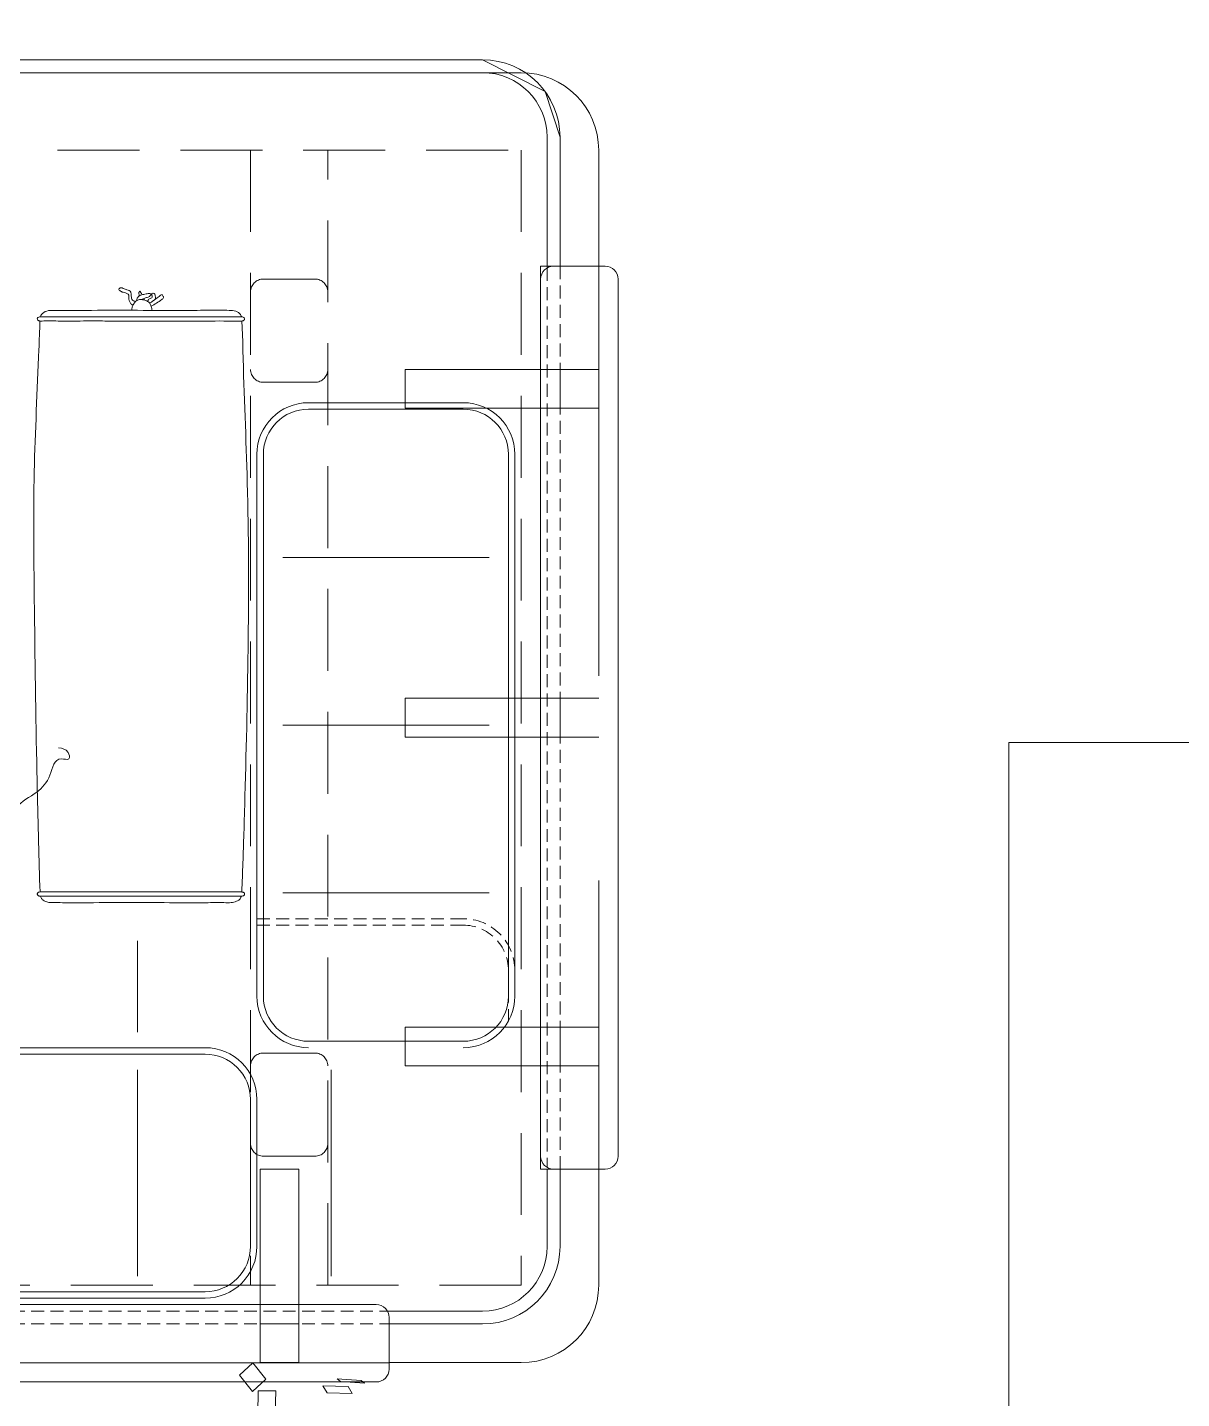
# Model space of a CAD drawing. Header units: centimetres. Extents: x 5488 to 20269, y -31398 to -19684.
# Drawn here: x 6362.8 to 6452.3, y -23982 to -23875.7 of the extents above; entities that cross this region are included whole.
import ezdxf

# ---------------------------------------------------------------- set-up
doc = ezdxf.new("R2010")
doc.units = ezdxf.units.CM
for name, pattern in [('DASHED2', [9.524999999999999, 6.35, -3.175]), ('DASHEDX2', [1.5, 1, -0.5]), ('HIDDEN', [9.524999999999999, 6.35, -3.175])]:
    doc.linetypes.add(name, pattern=pattern)
for name, color, linetype, lineweight in [('xxx_Auto_FFE_UPHOLSTERY', 67, 'Continuous', 20), ('xxx_Auto_FFE_WOOD', 36, 'Continuous', 0), ('xxx_Auto_Kaplama_Ahşap Tarama', 16, 'Continuous', 5), ('xxx_Auto_Merdiven_Merdiven', 163, 'Continuous', 15), ('xxx_Auto_Tefris_Tefris', 32, 'Continuous', 15)]:
    doc.layers.add(name, color=color, linetype=linetype, lineweight=lineweight)
doc.layers.add('xxx_Auto_LANDSCAPE', color=7, linetype='Continuous', lineweight=0, true_color=0x496639)

# ---------------------------------------------------------------- blocks, each defined once
blk = doc.blocks.new('A$C5c4a7a0b')
for p, q in [((-129.2500293273915, -9), (-129.2500293273915, -15)), ((-129.2500293273915, -15), (-127.7500293273906, -15)), ((-127.7500293273906, -15), (-127.7500293273924, -85)), ((-127.7500293273924, -85), (-129.2500293273915, -85)), ((-129.2500293273915, -85), (-129.2500293273915, -95)), ((-129.2500293273915, -95), (-128.0977091848081, -98.53553390593152)), ((-128.0977091848081, -98.53553390593152), (-123.2500293273924, -101)), ((-123.2500293273924, -101), (116.2500293273924, -101))]:
    blk.add_line(p, q)
at = {"layer": 'xxx_Auto_FFE_UPHOLSTERY', "linetype": 'DASHEDX2'}
blk.add_line((118.7499999999936, -4), (-115.8660547311756, -4), dxfattribs=at)
at = {"layer": 'xxx_Auto_FFE_UPHOLSTERY'}
for points in [[(-116.0000293273915, -3), (-123.2500293273915, -3, 0.4142135623730951), (-129.2500293273915, -9), (-129.2500293273915, -15)], [(-115.8660547311756, -4), (-123.2500293273915, -4, 0.4142135623730951), (-128.2500293273915, -9), (-128.2500293273915, -15)], [(114.7500293273915, -24.41421356237333), (-101.7500293273824, -24.4142135623697, -0.4142135623729902), (-105.7500293273824, -20.41421356237333), (-105.7500293273897, -9, -0.4142135623732038), (-101.7500293273897, -5), (114.7499999999955, -5), (118.7499999999955, -9)], [(-109.7500293273915, -24.4142135623697, -0.414213562373095), (-105.7500293273915, -28.4142135623697), (-105.7500293273915, -70.4142135623697, -0.414213562373095), (-109.7500293273915, -74.4142135623697), (-121.7500293273915, -74.4142135623697, -0.414213562373095), (-125.7500293273915, -70.4142135623697), (-125.7500293273915, -28.4142135623697, -0.414213562373095), (-121.7500293273915, -24.4142135623697)], [(-129.2500293273915, -85), (-129.2500293273915, -95, 0.414213562373095), (-123.2500293273915, -101), (116.2500293273924, -101)], [(-128.2500293273915, -84.86602540378226), (-128.2500293273915, -95, 0.4142135623730951), (-123.2500293273915, -100), (116.2500293273924, -100), (120.6937358633568, -97.74090608043844)]]:
    blk.add_lwpolyline(points, format="xyb", dxfattribs=at)
at = {"layer": 'xxx_Auto_FFE_UPHOLSTERY', "linetype": 'DASHEDX2'}
for points in [[(118.7500293273852, -3), (-116.0000293273915, -3)], [(-129.2500293273915, -85), (-129.2500293273915, -15)], [(-128.2500293273915, -84.86602540378226), (-128.2500293273915, -15.1339745962141)]]:
    blk.add_lwpolyline(points, dxfattribs=at)
at = {"layer": 'xxx_Auto_FFE_UPHOLSTERY'}
for points in [[(114.7499999999955, -5.5, -0.4142135623729428), (118.2499999999955, -9), (118.2500000000027, -20.4142135623697, -0.414213562373095), (114.7500000000027, -23.9142135623697), (-101.7500293273824, -23.9142135623697, -0.414213562373095), (-105.2500293273806, -20.41421356237333), (-105.2500293273897, -9, -0.4142135623732472), (-101.7500293273897, -5.5)], [(-121.7500293273915, -24.9142135623697), (-109.7500293273915, -24.9142135623697, -0.414213562373095), (-106.2500293273915, -28.4142135623697), (-106.2500293273915, -70.4142135623697, -0.414213562373095), (-109.7500293273915, -73.9142135623697), (-121.7500293273915, -73.9142135623697, -0.414213562373095), (-125.2500293273915, -70.4142135623697), (-125.2500293273915, -28.4142135623697, -0.414213562373095)]]:
    blk.add_lwpolyline(points, format="xyb", close=True, dxfattribs=at)
for points in [[(-111.5000293273879, -6.70710678121759), (-111.5000293273879, -22.70710678121759)], [(-96.50002932738789, -6.70710678121759), (-96.50002932738789, -22.70710678121759)], [(-96.50002932738062, -25.62132034359092), (-96.50002932738062, -32.70710678121031)], [(-123.7500293273897, -36.4142135623697), (-107.7500293273897, -36.4142135623697)], [(-123.7500293273897, -49.4142135623697), (-107.7500293273897, -49.4142135623697)], [(-123.7500293273897, -62.4142135623697), (-107.7500293273897, -62.4142135623697)]]:
    blk.add_lwpolyline(points, dxfattribs=at)
at = {"layer": 'xxx_Auto_FFE_UPHOLSTERY', "linetype": 'DASHEDX2'}
for points in [[(-105.7500293273915, -33.9142135623697), (-121.7500293273824, -33.9142135623697, -0.414213562373095), (-125.2500293273806, -30.41421356237333), (-125.2500293273806, -26.47772188924864)], [(-105.7500293273915, -34.4142135623697), (-121.7500293273824, -34.4142135623697, -0.4142135623738942), (-125.7500293273915, -30.41421356237333)]]:
    blk.add_lwpolyline(points, format="xyb", dxfattribs=at)
at = {"layer": 'xxx_Auto_FFE_UPHOLSTERY'}
for points in [[(-90.37556938731723, -47.65911859859989), (-91.10952568756875, -47.3100944465441), (-91.17145695583349, -46.80999244895065), (-90.58000624055785, -46.80999244895065), (-89.70099441344246, -45.5472922918234), (-88.67311192323905, -44.23231415447663), (-87.0999315087738, -43.02135581012044), (-86.60805697500655, -42.15242108743041), (-85.83358147947729, -40.72996181386043), (-85.19496338528916, -39.29434530487924), (-83.12261152224164, -38.0719679713402), (-80.47872578308306, -35.81242476380794), (-58.02691523426802, -33.86851415161073)], [(-104.5421422717627, -36.16172122945864), (-104.4008131497212, -35.89884679204624), (-104.170742426224, -35.76302820684577), (-103.7544241697906, -35.66225967543141), (-103.1909781507566, -35.65973623895115), (-101.8064926432307, -35.6513065665531), (-98.98273751949819, -35.65616139901977), (-92.2437131597253, -35.65313118230188), (-90.6765515041916, -35.65678312099408), (-89.95785461926425, -35.66225967543141), (-89.75736447237432, -35.66225967543141), (-89.46375055901626, -35.71483466829523), (-89.18547460831178, -35.83889849019033), (-89.04085879832564, -35.98647148742748), (-88.98608006686118, -36.08943074599665), (-88.96332571011953, -36.16829305965803)], [(-104.5789519524078, -36.48853750923445), (-104.7403738182784, -41.02267320532337), (-104.8225827405622, -43.91764566550046), (-105.003861677138, -68.20856276118138), (-104.668133436091, -78.45352208227632), (-104.5870609393933, -80.63318948953383), (-104.5786633789976, -80.7507268126792)], [(-104.6177368647041, -36.16829305965803), (-104.5415330388532, -36.16013036361255), (-104.3121427330407, -36.16172122945864), (-103.7642844903585, -36.16172122945864), (-103.2208794690996, -36.16500714455833), (-99.90133368539136, -36.16172122945864), (-99.30200947199774, -36.16172122945864), (-96.67043940757503, -36.16172122945864), (-95.44925519438402, -36.16172122945864), (-94.21087477560286, -36.16172122945864), (-93.1804763129112, -36.16172122945864), (-92.6335184180607, -36.16172122945864), (-91.45988718441549, -36.16172122945864), (-90.84963719090956, -36.16172122945864), (-90.40762368690048, -36.16172122945864), (-89.42866424189742, -36.16172122945864), (-89.07776028872468, -36.16142303196466), (-88.96496863449283, -36.16172122945864), (-88.91216138466916, -36.16635321979265), (-88.84115253907657, -36.1825317509647), (-88.78093179034113, -36.21499036810565), (-88.74300549385589, -36.2532940736055), (-88.72533316132103, -36.28220525146753), (-88.71875978542994, -36.32601768697714), (-88.72533316132103, -36.36763957096264), (-88.74943596747471, -36.40707072779333), (-88.78918117122157, -36.44342237348974), (-88.86556680629292, -36.47607520833481), (-88.9554038848164, -36.49031414449564), (-89.04673402217486, -36.49031414449564), (-89.19076279947512, -36.49031414449564), (-89.47663915088742, -36.49031414449564), (-89.73118093847916, -36.49031414449564), (-90.09603919685287, -36.49031414449564), (-90.57639717386701, -36.49031414449564), (-90.91958598784731, -36.49031414449564), (-93.74730011312568, -36.49585066608779), (-95.06732112094505, -36.49031414449564), (-96.58392017580445, -36.49031414449564), (-97.93192301462841, -36.49031414449564), (-98.75708836629201, -36.49031414449564), (-100.7799539300267, -36.49031414449564), (-103.835496789914, -36.49031414449564), (-104.3077263746418, -36.49031414449564), (-104.5450844431234, -36.49031414449564), (-104.5640825513692, -36.48948958284018), (-104.6177368647041, -36.48374231429625), (-104.6747068070417, -36.468408102377), (-104.7287718105454, -36.44279846771678), (-104.762352674692, -36.40707072779333), (-104.7864554808439, -36.36763957096264), (-104.79522006761, -36.32601768697714), (-104.7864554808439, -36.28220525146753), (-104.762352674692, -36.24277409463684), (-104.725103116758, -36.20991476800918), (-104.6747068070417, -36.18362744721162), (-104.6177368647041, -36.16829305965803)], [(-88.93284103475344, -36.48847669404131), (-88.8234986161151, -40.31639296934372), (-88.69274540298284, -45.70523144180697), (-88.48822064681735, -59.19057843385235), (-88.48464139081261, -69.05110494797918), (-88.84613616787101, -78.52675781017388), (-88.92472783113953, -80.74929232068462)], [(-89.10519879150525, -80.74829657807277), (-89.00795022555758, -80.74710168134334), (-88.90829426304663, -80.75148296002226), (-88.84960747425066, -80.76515479597947), (-88.77330483758851, -80.80709903605748), (-88.73957018648252, -80.84429471661133), (-88.71875978542994, -80.90920758734137), (-88.72533316132103, -80.95302002285098), (-88.74943596747471, -80.99245117967803), (-88.80202348806415, -81.02531050630932), (-88.88354490803977, -81.06589084715597), (-88.91705884981093, -81.06912294181893), (-89.10519879150525, -81.07230932376478), (-89.39268595044086, -81.07350422049785), (-89.8170913524009, -81.07197222503237), (-97.04088282555676, -81.07609580103235), (-98.6063196594223, -81.07350422049785), (-100.7196828574452, -81.06912294181893), (-104.2934468976673, -81.07350422049785), (-104.4818857698465, -81.07131358115657), (-104.5717227200039, -81.06912294181893), (-104.6387336638891, -81.06266396342835), (-104.725103116758, -81.02531050630932), (-104.7864554808439, -80.95302002285098), (-104.7864554808439, -80.86758587899021), (-104.73178409721, -80.80118895591295), (-104.6747068070417, -80.76900789909632), (-104.6177368647041, -80.75148296002226), (-104.5788125015169, -80.74866615853898), (-104.4205335341248, -80.74929232068462), (-104.1970364432527, -80.74710168134334), (-103.835496789914, -80.74710168134334), (-98.55271764109057, -80.73262571127634), (-94.31941891895985, -80.74710168134334), (-92.85455349751282, -80.75148296002226), (-90.67107347700585, -80.74710168134334), (-89.33337710624619, -80.75148296002226), (-89.10519879150525, -80.74829657807277)], [(-88.96499534768736, -81.07350422049785), (-89.05510115554353, -81.24875378689103), (-89.45608144932339, -81.52039078165762), (-90.02613908494459, -81.5675531322122), (-90.77290296547653, -81.55615013643182), (-92.93233942969164, -81.57515615040757), (-100.0546692269127, -81.5663936808669), (-102.1859257855631, -81.58556197570215), (-103.6054261947866, -81.57515615040757), (-104.1148982223676, -81.5036342877138), (-104.3219049897016, -81.40024121001261), (-104.4709298438411, -81.24875378689103), (-104.529433440217, -81.13482730011674), (-104.5480335837747, -81.06912294181893), (-104.5451615174425, -81.0657944991508)], [(-97.62548387111201, -81.57946597335831), (-97.55666987971563, -81.85615974037137), (-97.48529423308355, -82.06224786452003), (-97.27911745619713, -82.2738525399327), (-96.97218643181623, -82.38951766059836), (-96.70025632666511, -82.4105764701635), (-96.46784081113037, -82.3482708862357), (-96.27778962015145, -82.18687585425141), (-96.13359009295891, -81.95432862826783), (-96.0566197836888, -81.72212752946871), (-96.04444628472083, -81.57971628373343)], [(-97.54798418112841, -81.88968315788588), (-97.9519176352751, -82.12967569639295), (-98.39843372723408, -82.44303553563441), (-98.50859009537817, -82.60120081401328), (-98.47944655783431, -82.6562873269686), (-98.43152566872595, -82.75804684434843), (-98.43145538201134, -82.75827806528832), (-98.16272615797061, -82.65769871506564), (-97.70902675784237, -82.32167028701588), (-97.5181055306366, -82.19056731875753), (-97.42291949320315, -82.15367383763441)], [(-97.86108623570544, -82.43845834348394), (-97.87619172110863, -82.61902702102452), (-97.85544457694414, -82.73012705676229), (-97.84182431103363, -82.82320248227188), (-97.7109272574744, -82.90854608227892), (-97.6294432499817, -82.89144569842392), (-97.59172890479203, -82.84025644961002), (-97.6294432499817, -82.6966912802236), (-97.63672850784496, -82.60390585003188), (-97.52151059943208, -82.52014562031036), (-97.3437345085913, -82.3998095547613), (-97.28521489483319, -82.32238280618185)], [(-96.4157484889256, -82.31666891848727), (-96.47536362912797, -82.52354985880811), (-96.656793943097, -82.70329255308388), (-96.98416935292516, -82.81380593483482), (-97.32156198506345, -82.88052045107179), (-97.45222923848632, -82.88405702856835), (-97.52961223033162, -82.83898900585336), (-97.55360003154419, -82.79556453491386), (-97.45898067757662, -82.69004308681542), (-97.4126276897914, -82.64396509033031), (-97.1874974321181, -82.56194656284788), (-96.94049249344971, -82.46922402358541), (-96.82128799581915, -82.40048912458224)], [(-97.04448469109411, -82.36782549784039), (-97.01756320056302, -82.39735804909651), (-96.99008944655361, -82.49002769926665)], [(-96.84534401071869, -82.7765080128047), (-96.7968651599549, -82.87735371049712), (-96.7576323409321, -82.9473503664558), (-96.71126340326373, -83.00798167020912), (-96.67491631303346, -83.05073264253588), (-96.6255032669651, -82.98375612007294), (-96.59081911622889, -82.93197994727234), (-96.60277643336485, -82.85217813691997), (-96.614733750499, -82.77237632656397), (-96.63102011645424, -82.68729070563131)], [(-96.32376213205498, -82.24732305347425), (-96.18268638908921, -82.31414927815786), (-96.05107665512696, -82.44208551854172), (-96.02028339862227, -82.58555625741064), (-96.00427679837048, -82.77134713714986), (-95.99705705301312, -82.88020033631983), (-95.96387290157145, -82.98261196081876), (-95.67396506525802, -83.17666333405941), (-95.39128998699016, -83.27948061918505), (-95.22688037324224, -83.32649453296108), (-95.14586268934545, -83.31133600820976), (-95.04767179844202, -83.24018773139687), (-95.17336164784138, -83.0667246646517), (-95.4463428361887, -82.95831101616204), (-95.81892911838804, -82.7504003060385), (-95.81892911838804, -82.58555625741064), (-95.82616254890127, -82.44084932642727), (-95.89951164720696, -82.23086405698268), (-96.02721878209559, -82.04227164008626), (-96.15265036474739, -81.99324034147867)]]:
    blk.add_spline(points, degree=3, dxfattribs=at)
at = {"layer": 'xxx_Auto_FFE_WOOD', "linetype": 'HIDDEN', "ltscale": 5}
for p, q in [((-106, 0), (-106, -15)), ((-117.25, -23), (-132.25, -23)), ((-117.25, -48.5), (-132.25, -48.5)), ((-117.25, -74), (-132.25, -74))]:
    blk.add_line(p, q, dxfattribs=at)
at = {"layer": 'xxx_Auto_FFE_WOOD'}
for points in [[(109, -3.5), (109, 0.5, 0.414213562373095), (108, 1.5), (-115, 1.5, 0.414213562373095), (-116, 0.5), (-116, -3.5, 0.414213562373095), (-115, -4.5), (108, -4.5, 0.414213562373095)], [(-128.75, -15), (-132.75, -15, 0.414213562373095), (-133.75, -16), (-133.75, -84, 0.414213562373095), (-132.75, -85), (-128.75, -85, 0.414213562373095), (-127.75, -84), (-127.75, -16, 0.414213562373095)]]:
    blk.add_lwpolyline(points, format="xyb", close=True, dxfattribs=at)
for points in [[(-132.25, -15), (-132.25, -6, -0.4142135623730956), (-126.25, 0), (-116, 0)], [(119.25, -100), (-126.25, -100, -0.4142135623730945), (-132.25, -94), (-132.25, -85)]]:
    blk.add_lwpolyline(points, format="xyb", dxfattribs=at)
at = {"layer": 'xxx_Auto_FFE_WOOD', "linetype": 'HIDDEN', "ltscale": 5}
for points in [[(-116.0000570244374, 0.003461839729425265), (109, 0)], [(-106, -15), (-109, -15), (-109, 0)], [(-106, 0), (-109, 0)], [(-109, -3), (-106, -3)], [(-132.25, -85), (-132.25, -15)], [(-129.25, -26), (-129.25, -23)], [(-117.25, -23), (-117.25, -26)], [(-132.25, -26), (-117.25, -26)], [(-129.25, -51.5), (-129.25, -48.5)], [(-117.25, -48.5), (-117.25, -51.5)], [(-132.25, -51.5), (-117.25, -51.5)], [(-129.25, -77), (-129.25, -74)], [(-117.25, -74), (-117.25, -77)], [(-132.25, -77), (-117.25, -77)]]:
    blk.add_lwpolyline(points, dxfattribs=at)
at = {"layer": 'xxx_Auto_FFE_WOOD', "linetype": 'DASHED2'}
blk.add_lwpolyline([(-126.25, -94), (-126.25, -6), (119.2544739990544, -6), (119.2544739990544, -94)], close=True, dxfattribs=at)
for points in [[(-111.25, -6), (-111.25, -94)], [(-105.25, -94), (-105.25, -6)]]:
    blk.add_lwpolyline(points, dxfattribs=at)
for points in [[(-111.25, -17, -0.414213562373095), (-110.25, -16), (-106.25, -16, -0.414213562373095), (-105.25, -17)], [(-105.25, -23, -0.414213562373095), (-106.25, -24), (-110.25, -24, -0.414213562373095), (-111.25, -23)], [(-105.25, -77, 0.414213562373095), (-106.25, -76), (-110.25, -76, 0.414213562373095), (-111.25, -77)], [(-111.25, -83, 0.414213562373095), (-110.25, -84), (-106.25, -84, 0.414213562373095), (-105.25, -83)]]:
    blk.add_lwpolyline(points, format="xyb", dxfattribs=at)
blk = doc.blocks.new('agac0001')
at = {"layer": 'xxx_Auto_LANDSCAPE', "linetype": 'Continuous'}
for points in [[(56.71361895201697, 28.63838296820905), (56.09634834477765, 29.15078907074349)], [(56.09634834477765, 29.15078907074349), (57.26177431751421, 24.67498134720518)], [(54.54959690037504, 26.48866062176239), (56.04868266081758, 25.9452718246539)], [(55.56249268446118, 21.77929104683426), (54.54959690037504, 26.48866062176239)], [(57.87904492475354, 24.16019196047273), (56.71361895201697, 28.63838296820905)], [(56.04868266081758, 25.9452718246539), (57.05919516069843, 21.23590224973304)], [(57.26177431751421, 24.67498134720518), (57.87904492475354, 24.16019196047273)], [(57.05919516069843, 21.23590224973304), (55.56249268446118, 21.77929104683426)], [(57.76703056745464, 12.21755484511959), (53.49856856913539, 11.31667341833235)], [(58.37000146951321, 8.959605346673923), (57.76703056745464, 12.21755484511959)], [(58.45341641643608, 7.858528047276195), (60.3076115223521, 10.7518350634491)], [(60.3076115223521, 10.7518350634491), (63.84678855614038, 8.907173094325117)], [(54.09915618698869, 8.058723919893964), (58.37000146951321, 8.959605346673923)], [(61.99259345022437, 6.013866078144928), (58.45341641643608, 7.858528047276195)], [(63.84678855614038, 8.907173094325117), (61.99259345022437, 6.013866078144928)]]:
    blk.add_lwpolyline(points, dxfattribs=at)
blk = doc.blocks.new('A$C7365360F')
at = {"layer": 'xxx_Auto_LANDSCAPE', "xscale": 0.338688, "yscale": 0.338688, "zscale": 0.2074463999999999}
blk.add_blockref('agac0001', (0.07923618106869981, 0.03252834451996024), dxfattribs=at)

msp = doc.modelspace()

# ---------------------------------------------------------------- linework, layer by layer
at = {"layer": 'xxx_Auto_Merdiven_Merdiven'}
msp.add_lwpolyline([(6911.294146454808, -24180.68154843487), (6911.290023045616, -24021.1460873194), (6608.869760931897, -24021.14608731942), (6608.873399948019, -23931.09921664377), (6438.873399948019, -23931.09921664377), (6438.873399948019, -24021.09921664377), (6144.234723746109, -24021.09921664377)], dxfattribs=at)

# ---------------------------------------------------------------- next in the draw order: block references
at = {"layer": 'xxx_Auto_Tefris_Tefris', "rotation": 180}
msp.add_blockref('A$C5c4a7a0b', (6274.823576465369, -23979.16889185822), dxfattribs=at)

# ---------------------------------------------------------------- next in the draw order: hatches: boundary and pattern name
at = {"layer": 'xxx_Auto_Kaplama_Ahşap Tarama'}
h = msp.add_hatch(dxfattribs=at)
h.set_pattern_fill('AR-CONC', color=256, scale=0.5)
h.set_pattern_definition([(49.99999999999999, (809.5311465491541, -3617.590723406778), (91.092334498002, -7.969542769451543), [9.525, -104.775]), (355, (809.5311465491541, -3617.590723406778), (-17.62171071248467, 95.52842261951757), [7.62, -83.820292085]), (100.4514447, (817.1221500491538, -3618.25485015678), (73.47062354517664, 87.55887595609755), [8.095004399999997, -89.04512229999997]), (46.18420000000001, (809.5311465491541, -3592.190723406777), (135.539520446065, -21.02116396636357), [14.2875, -157.1625]), (96.63555760999994, (820.8260965491545, -3593.94247340678), (118.7020670257515, 123.7130622988608), [12.14251157, -133.56780408]), (351.1841511700001, (809.5311465491541, -3592.190723406777), (118.7020670324885, 123.7130622927663), [11.429983535, -125.72986596]), (21, (822.2311465491539, -3598.540723406779), (75.80719563456624, -51.1325990935438), [9.525, -104.775]), (326.0000000000001, (822.2311465491539, -3598.540723406779), (30.90101417382354, 92.09398306115963), [7.62, -83.82]), (71.45144499999999, (828.5484128491544, -3602.801773356779), (106.7082096393581, 40.96138444295262), [8.0950044, -89.04496879999999]), (37.50000000000001, (809.5311465491541, -3617.590723406778), (1.544301625295908, 42.27751943657655), [0, -82.804, 0, -85.09, 0, -84.1375]), (7.499999999999999, (809.5311465491541, -3617.590723406778), (33.40983125515287, 50.09028740905975), [0, -48.514, 0, -80.899, 0, -32.0675]), (327.5, (781.2101465491542, -3617.590723406778), (67.7952975834357, -2.864371996336722), [0, -31.75, 0, -99.06, 0, -131.445]), (317.5, (768.5101465491543, -3617.590723406778), (74.06459069300902, 12.71324551666651), [0, -41.275, 0, -65.786, 0, -93.345])])
edge = h.paths.add_edge_path()
edge.add_line((9312.934239034274, -27555.318573272), (9330.626290762004, -27555.318573272))
edge.add_arc((9330.626290762002, -27548.31857327201), 6.999999999996362, 270.0000000000148, 349.5592448212793)
edge.add_arc((-12655703.85192648, 2009176.563850346), 12827763.87852466, 350.8642093146535, 350.8644691225534)
edge.add_line((9346.745801669727, -27492.15741189267), (9332.44991226789, -27492.15744410318))
edge.add_line((9332.44991226789, -27492.15744410318), (9332.449455501846, -27061.10236461796))
edge.add_line((9332.449455501846, -27061.10236461796), (9346.746142236898, -27061.10234946853))
edge.add_arc((-12660642.42867646, -2064524.00734829), 12832765.90526256, 9.135530923292796, 9.135790639500211)
edge.add_arc((9330.626290762002, -27004.9390702985), 6.999999999999829, 10.44075517872073, 89.9999999999851)
edge.add_line((9330.626290762004, -26997.9390702985), (9312.934239034272, -26997.9390702985))
edge.add_arc((9312.934239034274, -27004.9390702985), 7, 90.0000000000149, 170.4864106854212)
edge.add_arc((10864.46380279621, -27276.62882178525), 1582.137683424508, 170.0694418627802, 189.93055813722)
edge.add_arc((9312.934239034275, -27548.318573272), 7.000000000000069, 189.5135893145788, 269.9999999999852)

# ---------------------------------------------------------------- next in the draw order: block references
at = {"layer": 'xxx_Auto_Tefris_Tefris', "xscale": -1.2, "yscale": 1.2, "rotation": 280.6128426569576}
msp.add_blockref('A$C7365360F', (6381.451739022807, -24005.44452946059), dxfattribs=at)

doc.saveas('drawing.dxf')
